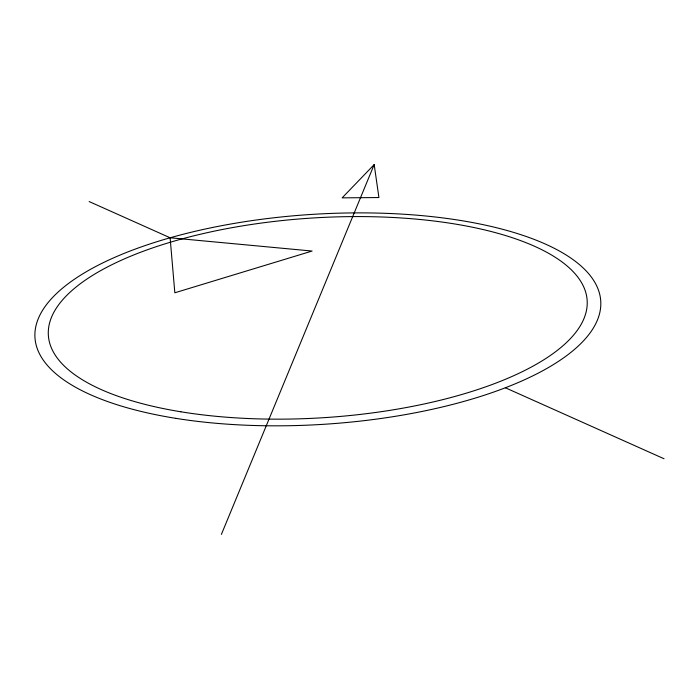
<?xml version="1.0" encoding="UTF-8"?>
<svg xmlns="http://www.w3.org/2000/svg" width="699" height="699" viewBox="0 0 699 699"><rect width="100%" height="100%" fill="white"/><g stroke="black" fill="none" stroke-linecap="round" stroke-linejoin="round"><path stroke-width="1.05" d="M221.382 534.412L374.183 164.588L378.919 197.537L342.143 197.861L374.183 164.588M170.11 237.774L312.095 251.046L174.837 292.785L170.11 237.774L89.14 201.548M505.36 387.77L664.05 458.762M175.912 418.36A283.479 105.112 -3.7 0 0 600.825 303.777A283.479 105.112 -3.7 0 0 176.83 235.921A283.479 105.112 -3.7 0 0 175.912 418.36M180.892 411.79A269.963 99.992 -3.7 0 0 587.221 303.759A269.963 99.992 -3.7 0 0 185.165 238.053A269.963 99.992 -3.7 0 0 180.892 411.79"/></g></svg>
